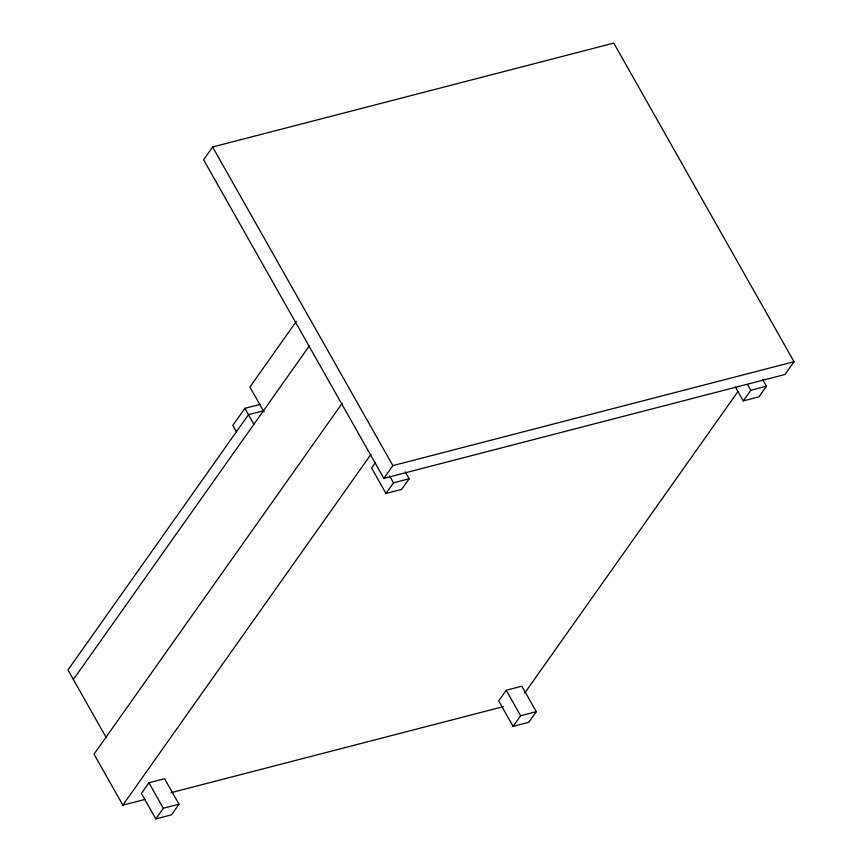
<?xml version="1.0" encoding="UTF-8"?>
<svg xmlns="http://www.w3.org/2000/svg" width="862" height="862" viewBox="0 0 862 862"><rect width="100%" height="100%" fill="white"/><g stroke="black" fill="none" stroke-linecap="round" stroke-linejoin="round"><path stroke-width="1.29" d="M212.612 146.993L203.583 159.75L383.849 478.367L785.013 374.474L794.031 361.717L613.776 43.1L212.612 146.993L392.878 465.609L383.849 478.367M296.248 321.494L249.905 387.038L264.063 412.068M260.486 404.3L244.873 408.34L232.837 425.354L236.447 431.733M73.367 679.525L309.404 345.77M342.171 403.287L94.001 754.185L122.846 805.162L144.999 799.43M122.846 805.162L371.005 454.263M148.921 782.771L141.4 793.406L155.817 818.9L171.495 814.838L179.016 804.203L164.588 778.72L148.921 782.771L163.349 808.265L155.817 818.9M375.315 462.646L371.554 467.969L385.982 493.452L401.649 489.4L409.17 478.766L405.237 471.805M385.982 493.452L393.503 482.817L409.17 478.766M506.209 690.246L498.689 700.881L513.105 726.375L528.783 722.313L536.304 711.678L521.876 686.184L506.209 690.246L520.626 715.74L513.105 726.375M524.721 693.026L737.991 391.467M735.394 387.027L743.27 400.927L750.791 390.292L766.458 386.23L762.525 379.28M766.458 386.23L758.937 396.865L743.27 400.927M262.791 411.002L248.482 414.708L67.969 669.957L106.145 737.452M392.878 465.609L794.031 361.717M171.064 792.674L503.408 706.614M163.349 808.265L179.016 804.203M520.626 715.74L536.304 711.678M747.505 384.495L750.791 390.292M389.57 475.867L393.503 482.817M244.873 408.34L253.891 424.266"/></g></svg>
